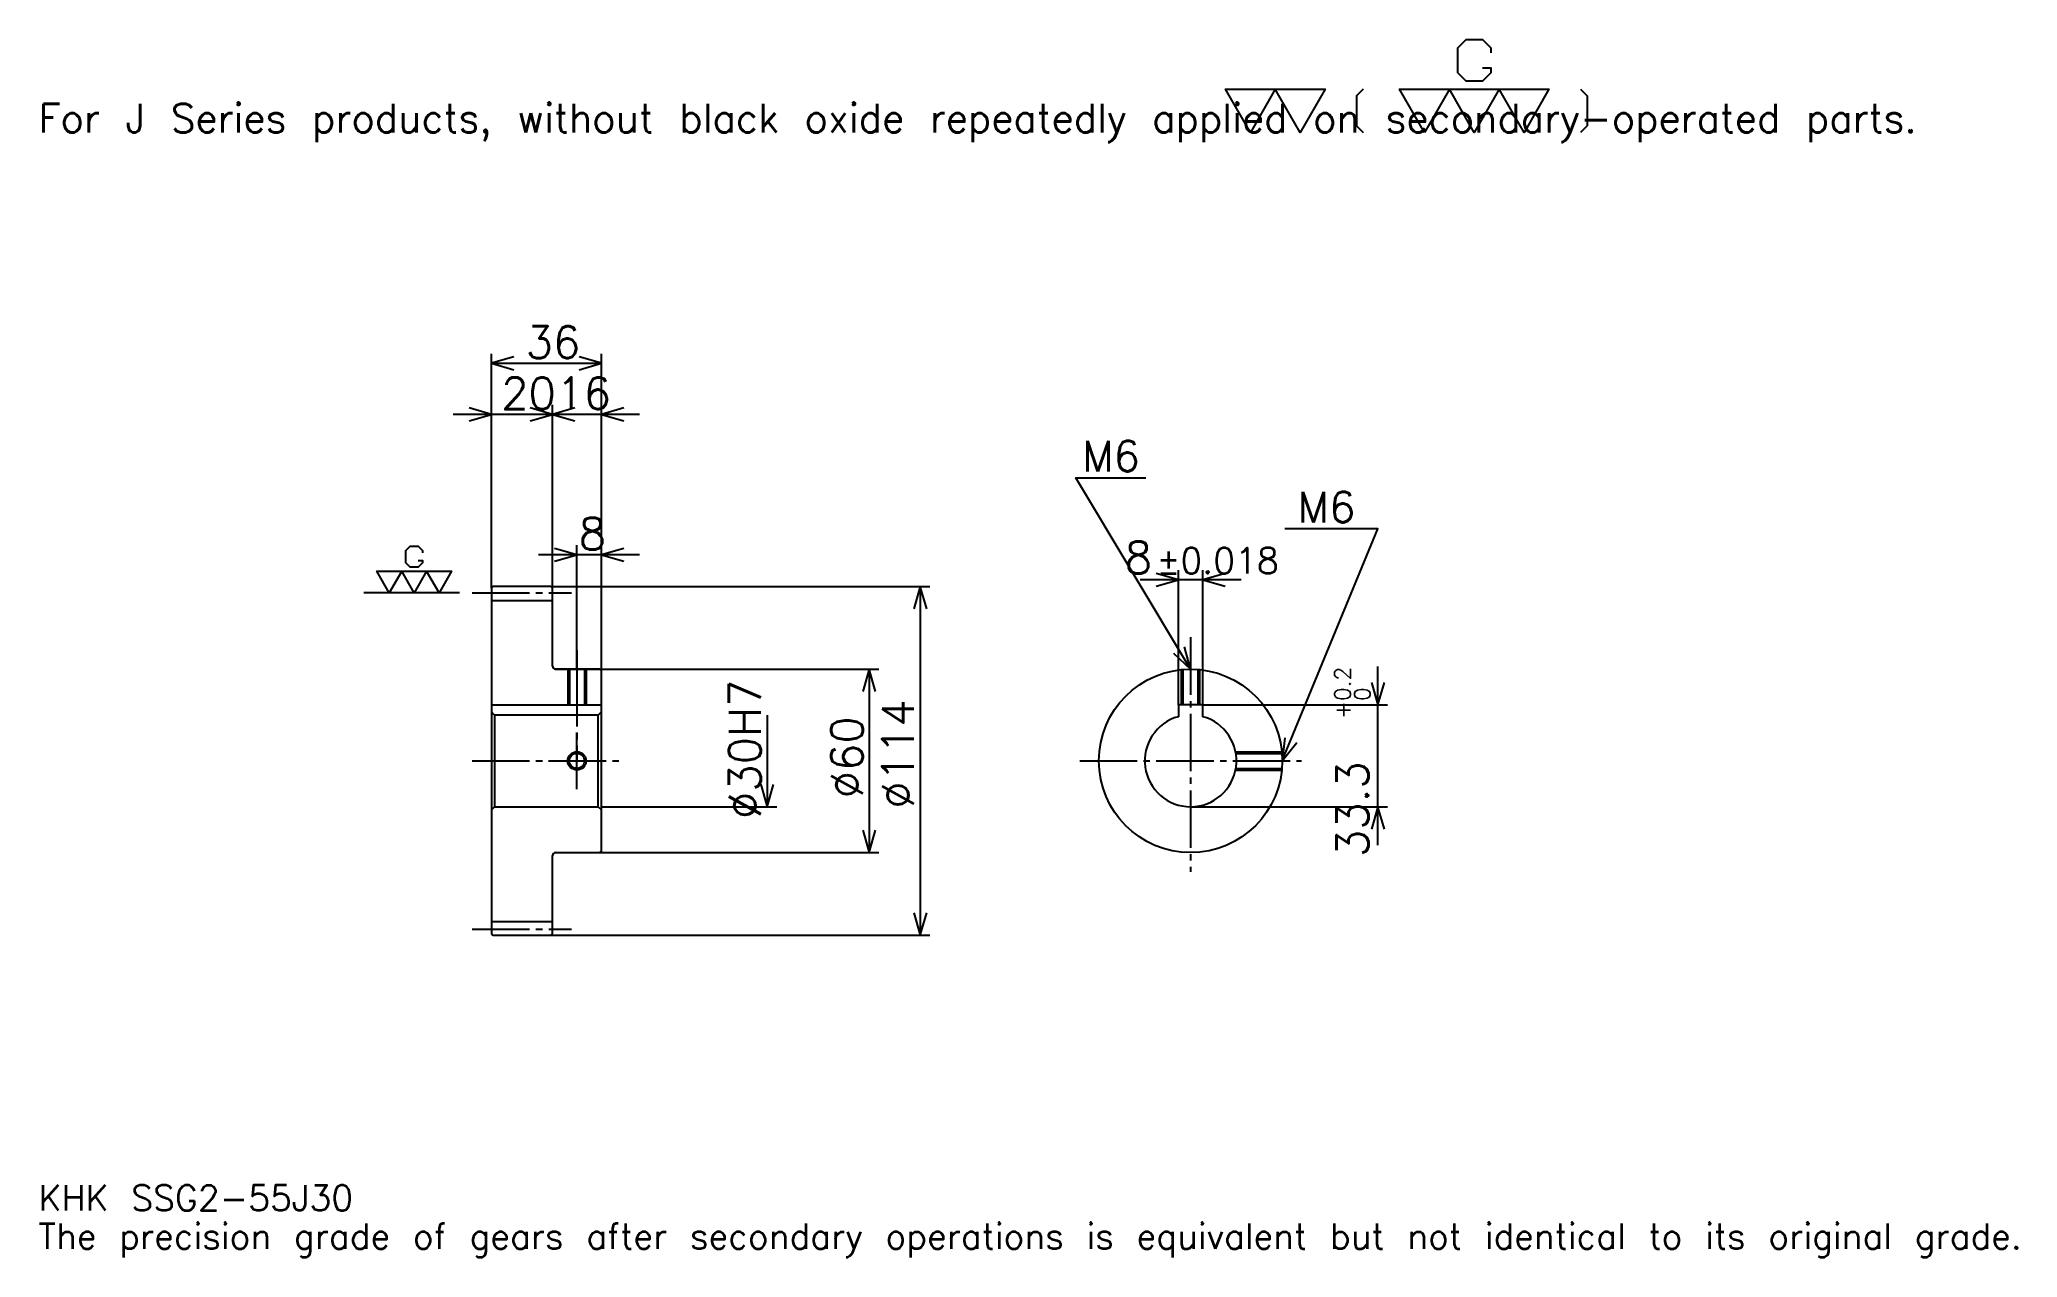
# Model space of a CAD drawing. Extents: x 21 to 668, y 8 to 406.
import ezdxf

# ---------------------------------------------------------------- set-up
doc = ezdxf.new("R2010")
doc.units = 0
doc.linetypes.add('DASHDOT', pattern=[25.04348, 18.782609, -2.086957, 2.086957, -2.086957])
doc.layers.get('0').update_dxf_attribs({"linetype": 'CONTINUOUS'})
doc.layers.add('DASHDOT', color=6, linetype='DASHDOT')
doc.styles.add('KANJI', font='TXT', dxfattribs={"bigfont": 'BIGFONT'})

msp = doc.modelspace()

# ---------------------------------------------------------------- linework, layer by layer
at = {"color": 5}
for p, q in [((169.043472, 227.086945), (169.043472, 303.260864)), ((169.043472, 300.130432), (205.043472, 300.130432)), ((205.043472, 227.086945), (205.043472, 303.260864)), ((189.043472, 227.086945), (189.043472, 286.565186)), ((201.565216, 283.434753), (156.521729, 283.434753)), ((217.565216, 283.434753), (176.521729, 283.434753)), ((197.043472, 227.086945), (197.043472, 240.652161)), ((217.565216, 237.521729), (184.521729, 237.521729)), ((169.043472, 226.586945), (169.043472, 227.086945)), ((188.543472, 227.086945), (205.043472, 227.086945)), ((189.043472, 226.586945), (189.043472, 227.086945)), ((197.043472, 200.086945), (197.043472, 227.086945)), ((197.043472, 200.086945), (197.043472, 227.086945)), ((205.043472, 227.086945), (312.521729, 227.086945)), ((205.043472, 199.586945), (205.043472, 227.086945)), ((309.391296, 227.086945), (309.391296, 113.086945)), ((414.347839, 229.304337), (381.304321, 229.304337)), ((393.82608, 188.386948), (393.82608, 232.434769)), ((401.82608, 188.386948), (401.82608, 232.434769)), ((459.130432, 142.565201), (459.130432, 200.908691)), ((190.043472, 200.086945), (205.043472, 200.086945)), ((205.043472, 200.086945), (295.82608, 200.086945)), ((292.695648, 200.086945), (292.695648, 140.086945)), ((401.82608, 188.386948), (462.260864, 188.386948)), ((259.304321, 185.086945), (259.304321, 155.086945)), ((205.043472, 155.086945), (262.434753, 155.086945)), ((397.82608, 155.086945), (462.260864, 155.086945)), ((190.043472, 140.086945), (205.043472, 140.086945)), ((205.043472, 140.086945), (295.82608, 140.086945)), ((188.543472, 113.086945), (205.043472, 113.086945)), ((205.043472, 113.086945), (312.521729, 113.086945))]:
    msp.add_line(p, q, dxfattribs=at)
at = {"color": 7}
msp.add_line((158.608688, 225.086945), (127.304337, 225.086945), dxfattribs=at)
at = {"color": 4}
for p, q in [((169.043472, 222.586945), (189.043472, 222.586945)), ((169.043472, 188.386948), (205.043472, 188.386948)), ((170.043472, 185.086945), (170.043472, 155.086945)), ((204.043472, 185.086945), (205.043472, 186.086945)), ((204.043472, 155.086945), (205.043472, 154.086945)), ((169.043472, 117.586945), (189.043472, 117.586945))]:
    msp.add_line(p, q, dxfattribs=at)
at = {"color": 7}
for points in [[(493.356506, 396.813904), (496.06955, 396.813904), (496.06955, 395.186066), (493.356506, 392.473022), (487.93042, 392.473022), (485.217377, 395.186066), (485.217377, 403.325195), (487.93042, 406.038239), (493.356506, 406.038239), (496.06955, 403.325195), (496.06955, 401.697388)], [(417.391296, 375.652161), (409.252167, 389.759979), (441.808685, 389.759979), (433.669556, 375.652161), (425.530426, 389.759979), (417.391296, 375.652161)], [(454.288696, 389.759979), (452.118256, 387.589539), (452.118256, 377.822601), (454.288696, 375.652161)], [(474.365204, 375.652161), (466.226074, 389.759979), (515.060852, 389.759979), (506.921753, 375.652161), (498.782593, 389.759979), (490.643463, 375.652161), (482.504333, 389.759979), (474.365204, 375.652161)], [(525.370422, 389.759979), (527.540894, 387.589539), (527.540894, 377.822601), (525.370422, 375.652161)], [(145.147827, 235.667816), (146.504349, 235.667816), (146.504349, 234.853897), (145.147827, 233.497375), (142.434784, 233.497375), (141.078247, 234.853897), (141.078247, 238.923462), (142.434784, 240.279999), (145.147827, 240.279999), (146.504349, 238.923462), (146.504349, 238.109558)], [(135.652161, 225.086945), (131.582611, 232.140854), (156, 232.140854), (151.930435, 225.086945), (147.86087, 232.140854), (143.79129, 225.086945), (139.721741, 232.140854), (135.652161, 225.086945)]]:
    msp.add_lwpolyline(points, dxfattribs=at)
at = {"color": 5}
for points in [[(176.347824, 302.217407), (169.043472, 300.130432), (176.347824, 298.043457)], [(197.73912, 298.043457), (205.043472, 300.130432), (197.73912, 302.217407)], [(161.73912, 281.347809), (169.043472, 283.434753), (161.73912, 285.521729)], [(181.73912, 281.347809), (189.043472, 283.434753), (181.73912, 285.521729)], [(196.347824, 285.521729), (189.043472, 283.434753), (196.347824, 281.347809)], [(212.347824, 285.521729), (205.043472, 283.434753), (212.347824, 281.347809)], [(397.82608, 200.086945), (360.260864, 262.695648), (383.217407, 262.695648)], [(427.826111, 170.086945), (459.130432, 245.999985), (428.660828, 245.999985)], [(189.73912, 235.434769), (197.043472, 237.521729), (189.73912, 239.608688)], [(212.347824, 239.608688), (205.043472, 237.521729), (212.347824, 235.434769)], [(311.478271, 219.782593), (309.391296, 227.086945), (307.304321, 219.782593)], [(386.521729, 227.217377), (393.82608, 229.304337), (386.521729, 231.391296)], [(409.130432, 231.391296), (401.82608, 229.304337), (409.130432, 227.217377)], [(392.278473, 205.276642), (397.82608, 200.086945), (395.857574, 207.424103)], [(294.782593, 192.782593), (292.695648, 200.086945), (290.608704, 192.782593)], [(457.043457, 195.691284), (459.130432, 188.386948), (461.217346, 195.691284)], [(428.681396, 177.635284), (427.826111, 170.086945), (432.5401, 176.044067)], [(257.217377, 162.391296), (259.304321, 155.086945), (261.391296, 162.391296)], [(461.217346, 147.782593), (459.130432, 155.086945), (457.043457, 147.782593)], [(290.608704, 147.391296), (292.695648, 140.086945), (294.782593, 147.391296)], [(307.304321, 120.391296), (309.391296, 113.086945), (311.478271, 120.391296)]]:
    msp.add_lwpolyline(points, dxfattribs=at)
at = {"color": 4}
for points in [[(189.043472, 201.086945), (189.043472, 226.586945), (188.543472, 227.086945), (169.543472, 227.086945), (169.043472, 226.586945), (169.043472, 154.086945)], [(190.043472, 140.086945), (204.543472, 140.086945), (205.043472, 140.586945), (205.043472, 199.586945), (204.543472, 200.086945), (190.043472, 200.086945)], [(194.043472, 200.086945), (194.043472, 188.386948)], [(194.583466, 200.086945), (194.583466, 188.386948)], [(199.503479, 200.086945), (199.503479, 188.386948)], [(200.043472, 200.086945), (200.043472, 188.386948)], [(394.82608, 188.386948), (394.82608, 199.936569)], [(395.366089, 188.386948), (395.366089, 199.985916)], [(400.286072, 188.386948), (400.286072, 199.985916)], [(400.82608, 188.386948), (400.82608, 199.936569)], [(401.82608, 184.543777), (401.82608, 188.386948), (393.82608, 188.386948), (393.82608, 184.543777)], [(169.043472, 154.086945), (170.043472, 155.086945), (204.043472, 155.086945), (204.043472, 185.086945), (170.043472, 185.086945), (169.043472, 186.086945)], [(412.52301, 173.086945), (427.67572, 173.086945)], [(412.622986, 172.546951), (427.725037, 172.546951)], [(412.52301, 167.086945), (427.67572, 167.086945)], [(412.622986, 167.626938), (427.725037, 167.626938)], [(169.043472, 154.086945), (169.043472, 113.586945), (169.543472, 113.086945), (188.543472, 113.086945), (189.043472, 113.586945), (189.043472, 139.086945)]]:
    msp.add_lwpolyline(points, dxfattribs=at)
for centre, radius in [((397.82608, 170.086945), 30), ((197.043472, 170.086945), 2.46)]:
    msp.add_circle(centre, radius, dxfattribs=at)
at = {"color": 7}
msp.add_circle((197.043472, 170.086945), 3, dxfattribs=at)
at = {"color": 4}
for centre, radius, start, end in [((190.043472, 201.086945), 1, 180, 270), ((397.82608, 170.086945), 15, 105.466010323, 74.533989677), ((190.043472, 139.086945), 1, 90, 180)]:
    msp.add_arc(centre, radius, start, end, dxfattribs=at)
at = {"layer": 'DASHDOT', "color": 7}
for p, q in [((162.782608, 225.086945), (195.304337, 225.086945)), ((397.82608, 210.521729), (397.82608, 133.82608)), ((197.043472, 200.086945), (197.043472, 170.086945)), ((162.782608, 170.086945), (211.304337, 170.086945)), ((361.565216, 170.086945), (434.086975, 170.086945)), ((162.782608, 115.086945), (195.304337, 115.086945))]:
    msp.add_line(p, q, dxfattribs=at)
for points in [[(197.043472, 206.347809), (197.043472, 182.126068)], [(197.043472, 160.82608), (197.043472, 179.347809)], [(187.782608, 170.086945), (206.304352, 170.086945)]]:
    msp.add_lwpolyline(points, dxfattribs=at)

# ---------------------------------------------------------------- texts
at = {"color": 7, "style": 'KANJI'}
for s, height, p in [('For J Series products, without black oxide repeatedly applied on secondary-operated parts.', 9.391304, (20.869566, 375.652161)), ('36', 10.434783, (180.260864, 301.799988)), ('20', 10.434783, (172.260864, 285.10434)), ('16', 10.434783, (190.260864, 285.10434)), ('M6', 10.017392, (362.347839, 264.782593)), ('M6', 10.017392, (432.834778, 248.086945)), ('8', 10.434783, (197.652161, 239.191284)), ('8', 10.434783, (376.286621, 231.391296)), ('%%p0.018', 8.347826, (386.615784, 231.391296)), ('KHK SSG2-55J30', 8.347826, (20.869566, 22.956522)), ('The precision grade of gears after secondary operations is equivalent but not identical to its original grade.', 8.347826, (20.869566, 10.434783))]:
    msp.add_text(s, height=height, dxfattribs=at).set_placement(p)
for s, height, p in [('%%c30H7', 10.434783, (257.217377, 151.043457)), ('0.2', 5.217391, (450.156494, 189.662994)), ('%%c114', 10.434783, (307.304321, 154.434769)), ('+', 5.217391, (450.156494, 183.819504)), ('0', 5.217391, (456.626099, 189.662994)), ('%%c60', 10.434783, (290.608704, 157.82608)), ('33.3', 10.434783, (456, 138.653641))]:
    msp.add_text(s, height=height, rotation=90, dxfattribs=at).set_placement(p)

doc.saveas('drawing.dxf')
